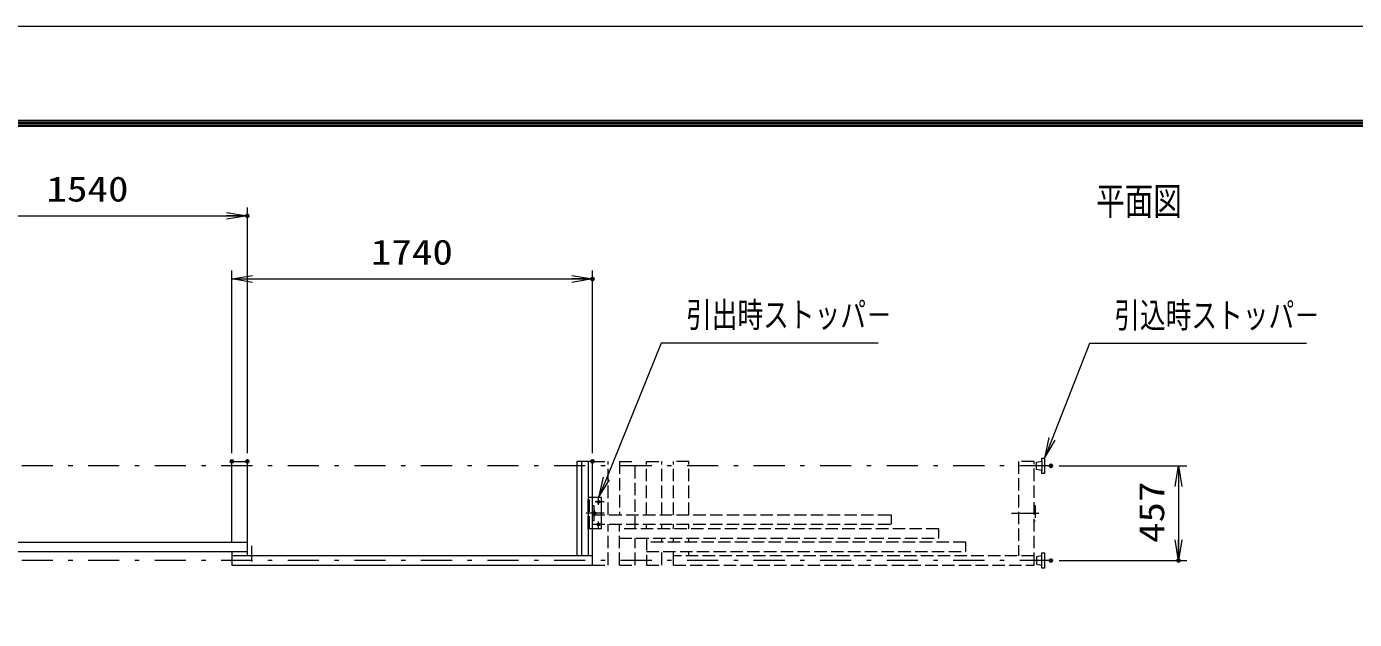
# Model space of a CAD drawing. Units: millimetres at full size. Extents: x -11880 to 11880, y -8399 to 8401.
# Drawn here: x 569 to 6975, y 5540 to 8401 of the extents above; entities that cross this region are included whole.
import ezdxf
from ezdxf.enums import TextEntityAlignment as Align

# ---------------------------------------------------------------- set-up
doc = ezdxf.new("R2010")
doc.units = ezdxf.units.MM
doc.header["$LTSCALE"] = 30
doc.header["$PDMODE"] = 32
doc.header["$PDSIZE"] = 15
doc.linetypes.add('USER1', pattern=[10.7, 5, -2.5, 0.7, -2.5])
doc.linetypes.add('USER2', pattern=[2.7, 2, -0.7])
for name, color, linetype, lineweight in [('0-0_D-TTL', 7, 'Continuous', 18), ('0-1_外形線', 7, 'Continuous', 18), ('0-2_01', 4, 'Continuous', 18), ('0-3_軸線', 6, 'USER1', 18), ('0-4_隠れ線', 4, 'USER2', 18), ('0-8_寸法線', 3, 'Continuous', 18), ('0-9_0', 7, 'Continuous', 18), ('0-B_細線', 4, 'Continuous', 18)]:
    doc.layers.add(name, color=color, linetype=linetype, lineweight=lineweight)
doc.layers.add('0-7_文字', color=254, linetype='Continuous')
doc.layers.add('0-A_DEFPOINTS', color=7, linetype='Continuous')
doc.styles.add('ＭＳ ゴシック', font='')
doc.styles.get('ＭＳ ゴシック').set_extended_font_data('MS Gothic')

# ---------------------------------------------------------------- blocks, each defined once
blk = doc.blocks.new('_OPEN')
at = {"layer": '0-9_0'}
blk.add_line((0, 0), (-30, 0), dxfattribs=at)
blk.add_lwpolyline([(-30, 5), (0, 0), (-30, -5)], dxfattribs=at)
blk = doc.blocks.new('S172')
at = {"layer": '0-8_寸法線'}
for points in [[(15790298.3, -26364489.3), (15758899.1, -26364489.3), (15750946.3, -26384071.9), (15749817.5, -26386851.4)], [(15750483, -26383883.8), (15749817.5, -26386851.4), (15751409.5, -26384260)]]:
    blk.add_lwpolyline(points, dxfattribs=at)
at = {"layer": '0-8_寸法線', "color": 254, "style": 'ＭＳ ゴシック', "width": 0.75}
blk.add_text('引出時ストッパ－', height=3637, dxfattribs=at).set_placement((15762477.5, -26363298.7), align=Align.BOTTOM_LEFT)
blk = doc.blocks.new('S173')
at = {"layer": '0-8_寸法線'}
for points in [[(15852273.7, -26364560.9), (15820874.5, -26364560.9), (15815447.5, -26378330.4), (15814347.4, -26381121.4)], [(15814982.3, -26378147.1), (15814347.4, -26381121.4), (15815912.6, -26378513.7)]]:
    blk.add_lwpolyline(points, dxfattribs=at)
at = {"layer": '0-8_寸法線', "color": 254, "style": 'ＭＳ ゴシック', "width": 0.75}
blk.add_text('引込時ストッパ－', height=3637, dxfattribs=at).set_placement((15824452.9, -26363370.4), align=Align.BOTTOM_LEFT)

msp = doc.modelspace()

# ---------------------------------------------------------------- linework, layer by layer
at = {"layer": '0-0_D-TTL'}
for points in [[(-11879.6, -8399.44), (11880.4, -8399.44), (11880.4, 8400.56), (-11879.6, 8400.56)], [(-11115.88, 7948.28), (11116.69, 7948.28), (11116.69, -7608.87), (-11115.88, -7608.87)], [(-11108.81, 7941.21), (11109.62, 7941.21), (11109.62, -7601.79), (-11108.81, -7601.79)], [(-11101.74, 7934.13), (11102.55, 7934.13), (11102.55, -7594.72), (-11101.74, -7594.72)], [(-11094.67, 7927.06), (11095.47, 7927.06), (11095.47, -7587.65), (-11094.67, -7587.65)], [(-11087.6, 7919.99), (11088.4, 7919.99), (11088.4, -7580.58), (-11087.6, -7580.58)]]:
    msp.add_lwpolyline(points, close=True, dxfattribs=at)
at = {"layer": '0-1_外形線'}
for p, q in [((1634.37, 5847.96), (1634.37, 6302.96)), ((3245.87, 6302.96), (3245.87, 5847.96)), ((3277.87, 6302.96), (3277.87, 5847.96)), ((3299.37, 5802.96), (3299.37, 6302.96)), ((3343.37, 6127.96), (3299.37, 6127.96)), ((3343.37, 5977.96), (3343.37, 6127.96)), ((3343.37, 5977.96), (3299.37, 5977.96)), ((94.37, 5912.96), (1634.37, 5912.96)), ((94.37, 5867.96), (1634.37, 5867.96)), ((1559.37, 5867.96), (1559.37, 5802.96)), ((3299.37, 5847.96), (1559.37, 5847.96)), ((1559.37, 5802.96), (3299.37, 5802.96))]:
    msp.add_line(p, q, dxfattribs=at)
for points in [[(1559.37, 5912.96), (1559.37, 6302.96), (1634.37, 6302.96)], [(3299.37, 6302.96), (3224.37, 6302.96), (3224.37, 5847.96)], [(3299.37, 6090.46), (3305.37, 6090.46), (3305.37, 6015.46), (3299.37, 6015.46)]]:
    msp.add_lwpolyline(points, dxfattribs=at)
for centre in [(3328.37, 6107.96), (3308.37, 6052.96), (3328.37, 5997.96)]:
    msp.add_circle(centre, 6.5, dxfattribs=at)
at = {"layer": '0-2_01', "color": 7}
for p, q in [((5467.37, 6306.46), (5467.37, 6256.46)), ((5467.37, 5847.46), (5440.37, 5842.46)), ((5440.37, 5842.46), (5440.37, 5806.46)), ((5467.37, 5799.46), (5467.37, 5849.46)), ((5440.37, 5806.46), (5467.37, 5801.46))]:
    msp.add_line(p, q, dxfattribs=at)
for points in [[(5467.37, 6258.46), (5440.37, 6263.46), (5440.37, 6299.46), (5467.37, 6304.46)], [(5467.37, 6306.46), (5467.37, 6318.96), (5479.37, 6318.96), (5479.37, 6243.96), (5467.37, 6243.96), (5467.37, 6256.46)], [(5467.37, 5849.46), (5467.37, 5861.96), (5479.37, 5861.96), (5479.37, 5786.96), (5467.37, 5786.96), (5467.37, 5799.46)]]:
    msp.add_lwpolyline(points, dxfattribs=at)
at = {"layer": '0-3_軸線'}
for p, q in [((5510.63, 6281.46), (-2819.51, 6281.46)), ((3355.56, 6107.96), (3311.61, 6107.96)), ((3328.37, 6092.76), (3328.37, 6127.96)), ((3355.56, 6052.96), (3268.87, 6052.96)), ((3308.37, 6037.09), (3308.37, 6069.32)), ((5320.8, 6052.96), (5452.9, 6052.96)), ((3355.56, 5997.96), (3311.61, 5997.96)), ((3328.37, 5977.96), (3328.37, 6013.64)), ((1655.37, 5819.74), (1655.37, 5895.36)), ((5510.63, 5824.46), (-2795.42, 5824.46))]:
    msp.add_line(p, q, dxfattribs=at)
at = {"layer": '0-4_隠れ線'}
for p, q in [((3299.37, 6302.96), (3374.37, 6302.96)), ((3374.37, 6044.96), (3374.37, 6302.96)), ((3429.37, 6302.96), (3429.37, 6044.96)), ((3429.37, 6302.96), (3504.37, 6302.96)), ((3504.37, 5977.96), (3504.37, 6302.96)), ((3559.37, 6044.96), (3559.37, 6302.96)), ((3559.37, 6302.96), (3634.37, 6302.96)), ((3634.37, 6044.96), (3634.37, 6302.96)), ((3689.37, 6044.96), (3689.37, 6302.96)), ((3764.37, 6302.96), (3689.37, 6302.96)), ((3764.37, 6044.96), (3764.37, 6302.96)), ((5354.37, 6302.96), (5354.37, 5847.96)), ((5429.37, 6302.96), (5354.37, 6302.96)), ((5429.37, 5802.96), (5429.37, 6302.96)), ((3278.37, 5977.96), (3278.37, 6127.96)), ((3299.37, 6127.96), (3278.37, 6127.96)), ((3284.37, 5977.96), (3284.37, 6127.96)), ((3299.37, 6044.96), (4739.37, 6044.96)), ((4739.37, 6044.96), (4739.37, 5999.96)), ((3299.37, 5977.96), (3278.37, 5977.96)), ((3299.37, 5999.96), (4739.37, 5999.96)), ((3429.37, 5802.96), (3429.37, 5999.96)), ((4969.37, 5977.96), (3429.37, 5977.96)), ((3559.37, 5977.96), (3559.37, 5999.96)), ((3634.37, 5977.96), (3634.37, 5999.96)), ((3689.37, 5977.96), (3689.37, 5999.96)), ((3764.37, 5977.96), (3764.37, 5999.96)), ((4969.37, 5932.96), (4969.37, 5977.96)), ((3429.37, 5932.96), (4969.37, 5932.96)), ((3504.37, 5802.96), (3504.37, 5932.96)), ((3559.37, 5932.96), (3559.37, 5802.96)), ((5099.37, 5912.96), (3559.37, 5912.96)), ((3634.37, 5912.96), (3634.37, 5932.96)), ((3689.37, 5912.96), (3689.37, 5932.96)), ((3764.37, 5912.96), (3764.37, 5932.96)), ((3634.37, 5802.96), (3634.37, 5867.96)), ((3689.37, 5802.96), (3689.37, 5867.96)), ((5429.37, 5847.96), (3689.37, 5847.96)), ((3764.37, 5847.96), (3764.37, 5867.96)), ((3429.37, 5802.96), (3504.37, 5802.96)), ((3559.37, 5802.96), (3634.37, 5802.96)), ((3689.37, 5802.96), (5429.37, 5802.96))]:
    msp.add_line(p, q, dxfattribs=at)
for points in [[(5429.37, 6090.46), (5435.37, 6090.46), (5435.37, 6015.46)], [(3299.37, 5802.96), (3374.37, 5802.96), (3374.37, 5999.96)], [(3559.37, 5867.96), (5099.37, 5867.96), (5099.37, 5912.96)]]:
    msp.add_lwpolyline(points, dxfattribs=at)
at = {"layer": '0-8_寸法線'}
for p, q in [((1634.37, 6342.96), (1634.37, 7527.33)), ((94.37, 7487.33), (1634.37, 7487.33)), ((1559.37, 6342.96), (1559.37, 7222.96)), ((1559.37, 7182.96), (3299.37, 7182.96)), ((3299.37, 6342.96), (3299.37, 7222.96)), ((5550.63, 6281.46), (6166.11, 6281.46)), ((6126.11, 6281.46), (6126.11, 5824.46)), ((5550.63, 5824.46), (6166.11, 5824.46))]:
    msp.add_line(p, q, dxfattribs=at)
at = {"layer": '0-A_DEFPOINTS'}
for p in [(1634.37, 7487.33), (3299.37, 7182.96), (1559.37, 6302.96), (1634.37, 6302.96), (3299.37, 6302.96), (5510.63, 6281.46), (5510.63, 5824.46), (6126.11, 5824.46)]:
    msp.add_point(p, dxfattribs=at)
at = {"layer": '0-B_細線'}
msp.add_line((5429.37, 6015.46), (5435.37, 6015.46), dxfattribs=at)

# ---------------------------------------------------------------- block references
at = {"layer": '0-8_寸法線'}
for name, p, xscale, yscale in [('_OPEN', (1634.37, 7487.33), 3.333333, 3.333333), ('_OPEN', (3299.37, 7182.96), 3.333333, 3.333333), ('S172', (-521665.54, 885689.68), 0.03333333, 0.03333333), ('S173', (-521665.54, 885689.68), 0.03333333, 0.03333333)]:
    msp.add_blockref(name, p, dxfattribs=dict(at, xscale=xscale, yscale=yscale))
at = {"layer": '0-8_寸法線', "xscale": 3.333333, "yscale": 3.333333}
for p, rotation in [((1559.37, 7182.96), 180), ((6126.11, 6281.46), 90), ((6126.11, 5824.46), 270)]:
    msp.add_blockref('_OPEN', p, dxfattribs=dict(at, rotation=rotation))

# ---------------------------------------------------------------- texts
at = {"layer": '0-7_文字', "style": 'ＭＳ ゴシック', "width": 0.75}
msp.add_text('平面図', height=134.6, dxfattribs=at).set_placement((5728.86, 7451.02), align=Align.BOTTOM_LEFT)
at = {"layer": '0-8_寸法線', "color": 254, "style": 'ＭＳ ゴシック', "width": 1.2}
for s, p in [('1540', (665.17, 7520.02)), ('1740', (2230.17, 7215.65))]:
    msp.add_text(s, height=121.2, dxfattribs=at).set_placement(p, align=Align.BOTTOM_LEFT)
msp.add_text('457', height=121.2, rotation=90, dxfattribs=at).set_placement((6093.43, 5908.96), align=Align.BOTTOM_LEFT)

doc.saveas('drawing.dxf')
